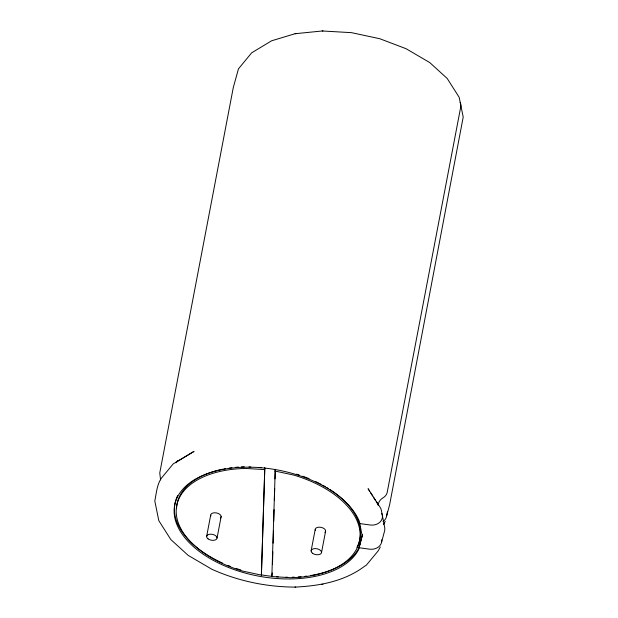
<?xml version="1.0" encoding="UTF-8"?>
<svg xmlns="http://www.w3.org/2000/svg" width="618" height="618" viewBox="0 0 618 618"><rect width="100%" height="100%" fill="white"/><g stroke="black" fill="none" stroke-linecap="round" stroke-linejoin="round"><path stroke-width="0.93" d="M261.399 575.111L264.805 467.88L261.399 575.111L242.866 571.132A93.079 52.723 10.8 0 1 176.215 510.391A93.079 52.723 10.8 0 1 245.864 468.444L264.481 469.587M274.925 471.032L293.465 475.003A93.079 52.723 10.8 0 1 360.116 535.744A93.079 52.723 10.8 0 1 290.468 577.691L271.85 576.548L275.257 469.317L274.979 478.911M272.229 572.917L271.85 576.548M272.484 564.28L272.847 551.812M273.102 543.183L273.465 530.707M273.743 521.121L274.083 509.603M274.361 500.016L274.693 488.506M206.613 536.555L210.692 515.149M217.057 537.992L221.144 516.586M311.101 550.955L315.188 529.549M321.553 552.399L325.632 530.993M359.429 546.026L359.104 547.733L369.549 549.178A10.576 8.683 1.7 0 0 381.7 539.784M359.606 545.076L360.333 541.283M383.036 521.53A10.576 8.683 1.7 0 0 386.536 516.362L387.44 511.634M362.534 534.323L358.919 547.95A95.195 53.92 10.8 0 1 310.53 575.559M386.536 516.362L389.641 504.667L463.206 117.072L459.189 97.343L447.193 78.455L429.804 62.611L406.08 48.714L379.8 38.733L351.472 32.654L322.225 30.977M381.63 542.056L384.736 530.352L384.805 528.089L381.399 510.406L380.781 508.359L368.081 488.699L369.603 491.125M385.223 521.322L383.523 524.612M380.317 547.007L378.154 550.893L366.35 565.161L364.589 566.258C344.605 581.368 319.475 585.957 294.995 587.1C266.373 586.969 238.046 581.013 211.92 569.286L188.196 555.389L170.807 539.545L158.811 520.657L154.794 500.928C156.4 493.45 156.895 484.551 161.437 478.116L173.241 463.855L194.06 451.379L176.872 461.731M175.983 462.851L177.775 460.68L176.053 462.225M323.005 30.9L295.056 33.72L271.58 40.803L251.65 52.839L238.448 68.876L233.264 87.648L159.761 472.971L160.587 479.892M295.056 33.72L296.362 33.588M321.638 584.412L322.944 584.28M294.995 587.1L295.775 587.023M248.984 466.907L250.846 467.015M259.22 467.532L261.082 467.648M359.807 523.57L370.259 525.014A10.576 8.683 1.7 0 0 381.754 513.419M370.615 492.739L372.639 495.976M373.651 497.598L375.165 500.024M376.177 501.638L378.201 504.875M377.637 503.539L377.389 502.357L377.722 504.087M378.162 505.416A11.858 9.733 1.7 0 1 383.021 497.838A10.576 8.683 1.7 0 0 387.239 492.206L460.742 106.875A10.576 8.683 1.7 0 0 460.163 102.403M176.539 508.684A93.079 52.723 10.8 0 1 222.866 469.178M223.855 468.985A93.079 52.723 10.8 0 1 225.609 468.66M229.193 468.081A93.079 52.723 10.8 0 1 231.943 467.71M235.674 467.301A93.079 52.723 10.8 0 1 238.517 467.069M241.383 466.891A93.079 52.723 10.8 0 1 244.264 466.775M296.532 474.13A93.079 52.723 10.8 0 1 299.266 475.01M302.882 476.269A93.079 52.723 10.8 0 1 309.062 478.664M315.813 481.661A93.079 52.723 10.8 0 1 321.059 484.303M322.774 485.23A93.079 52.723 10.8 0 1 325.284 486.66M326.93 487.633A93.079 52.723 10.8 0 1 328.537 488.629M330.112 489.634A93.079 52.723 10.8 0 1 356.91 547.355M306.814 576.1A95.195 53.92 10.8 0 1 304.921 576.339M301.082 576.725A95.195 53.92 10.8 0 1 298.17 576.942M294.245 577.142A95.195 53.92 10.8 0 1 292.283 577.204M287.633 577.243A95.195 53.92 10.8 0 1 285.771 577.212M278.247 576.888A95.195 53.92 10.8 0 1 276.346 576.749M272.561 576.401A95.195 53.92 10.8 0 1 261.252 574.84M240.75 569.95A95.195 53.92 10.8 0 1 236.091 568.444M230.584 566.451A95.195 53.92 10.8 0 1 227.887 565.385M222.634 563.129A95.195 53.92 10.8 0 1 174.446 508.39M174.492 507.455A95.195 53.92 10.8 0 1 177.629 495.621M210.846 515.953A5.292 2.997 10.8 0 1 216.686 512.963A5.292 2.997 10.8 0 1 220.402 518M315.342 530.36A5.292 2.997 10.8 0 1 321.182 527.37A5.292 2.997 10.8 0 1 324.89 532.407M362.21 536.03L358.594 549.665A95.195 53.92 10.8 0 1 212.924 560.163A95.195 53.92 10.8 0 1 215.528 471.101A95.195 53.92 10.8 0 1 359.413 521.522L362.21 536.03M312.569 553.303A5.292 2.997 10.8 0 0 321.352 553.156A5.292 2.997 10.8 0 0 315.056 548.575A5.292 2.997 10.8 0 0 312.569 553.303M208.081 538.896A5.292 2.997 10.8 0 0 216.856 538.749A5.292 2.997 10.8 0 0 210.568 534.168A5.292 2.997 10.8 0 0 208.081 538.896"/></g></svg>
